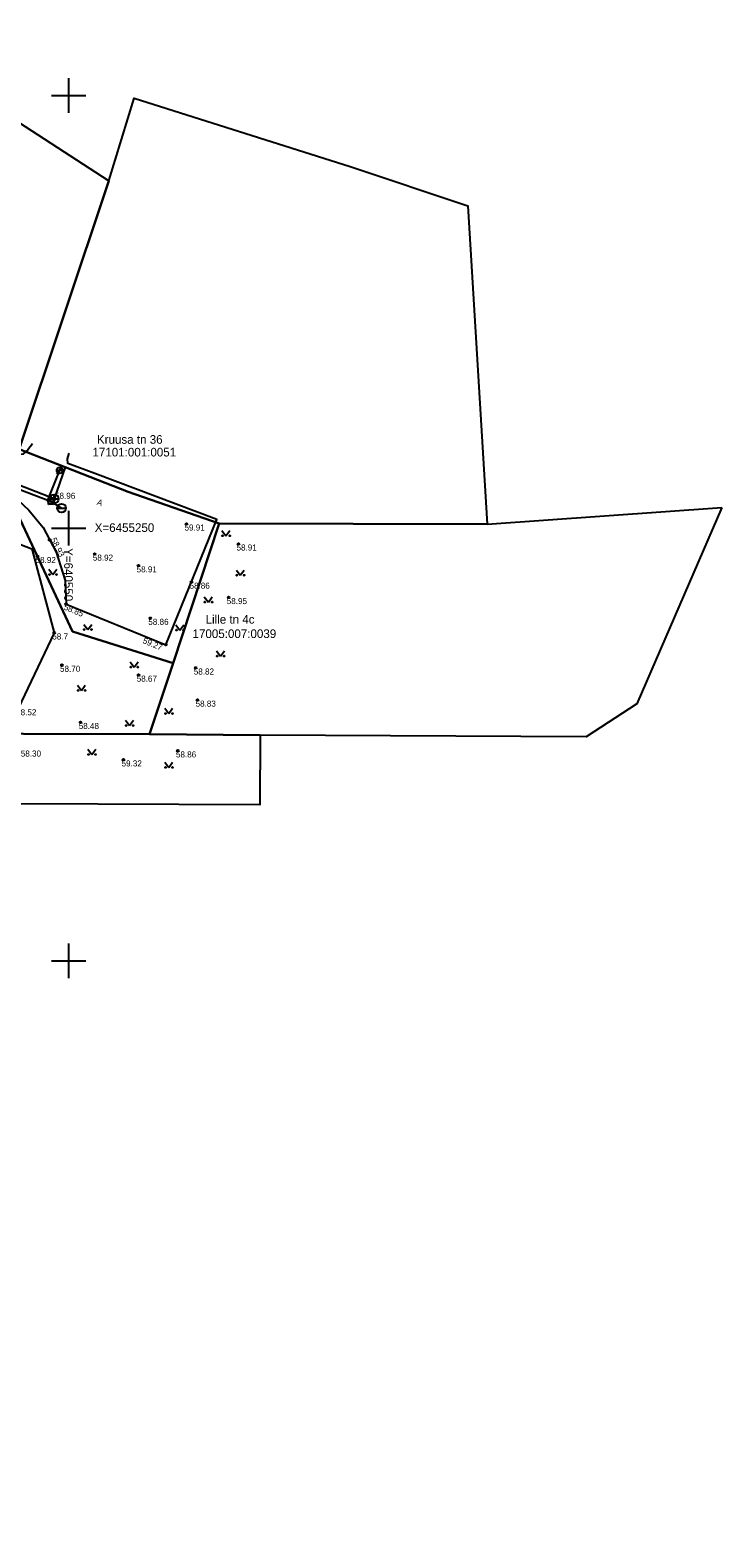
# Model space of a CAD drawing. Extents: x 640386 to 640625, y 6454965 to 6455416.
# Drawn here: x 640545.6 to 640625.5, y 6455133.3 to 6455307.6 of the extents above; entities that cross this region are included whole.
import ezdxf

# ---------------------------------------------------------------- set-up
doc = ezdxf.new("R2010")
doc.units = 0
for name, color, linetype in [('HALJASTUS', 7, 'Continuous'), ('KKAEV', 7, 'Continuous'), ('KORGUS-EH2000', 7, 'Continuous'), ('KTRASS', 7, 'Continuous'), ('PIIR', 7, 'Continuous'), ('TEE', 7, 'Continuous'), ('TTRASS', 7, 'Continuous'), ('VKAEV', 7, 'Continuous'), ('VORK', 7, 'Continuous'), ('VTRASS', 7, 'Continuous')]:
    doc.layers.add(name, color=color, linetype=linetype)

msp = doc.modelspace()

# ---------------------------------------------------------------- linework, layer by layer
at = {"layer": 'HALJASTUS'}
for p, q in [((640567.71, 6455249.73), (640568.17, 6455249.13)), ((640568.17, 6455249.13), (640568.62, 6455249.73)), ((640547.72, 6455245.25), (640548.18, 6455244.64)), ((640548.18, 6455244.64), (640548.63, 6455245.25)), ((640569.37, 6455245.16), (640569.83, 6455244.56)), ((640569.83, 6455244.56), (640570.28, 6455245.16)), ((640565.67, 6455242.07), (640566.14, 6455241.46)), ((640566.14, 6455241.46), (640566.58, 6455242.07)), ((640551.75, 6455238.88), (640552.21, 6455238.28)), ((640552.21, 6455238.28), (640552.66, 6455238.88)), ((640562.38, 6455238.84), (640562.84, 6455238.23)), ((640562.84, 6455238.23), (640563.29, 6455238.84)), ((640567.08, 6455235.84), (640567.55, 6455235.23)), ((640567.55, 6455235.23), (640567.99, 6455235.84)), ((640557.11, 6455234.56), (640557.58, 6455233.96)), ((640557.58, 6455233.96), (640558.02, 6455234.56)), ((640551.01, 6455231.87), (640551.48, 6455231.26)), ((640551.48, 6455231.26), (640551.92, 6455231.87)), ((640561.1, 6455229.19), (640561.57, 6455228.58)), ((640561.57, 6455228.58), (640562.01, 6455229.19)), ((640556.58, 6455227.8), (640557.04, 6455227.19)), ((640557.04, 6455227.19), (640557.49, 6455227.8)), ((640552.22, 6455224.45), (640552.68, 6455223.85)), ((640552.68, 6455223.85), (640553.13, 6455224.45)), ((640561.1, 6455222.96), (640561.57, 6455222.35)), ((640561.57, 6455222.35), (640562.01, 6455222.96))]:
    msp.add_line(p, q, dxfattribs=at)
for centre in [(640567.77, 6455249.13), (640568.6, 6455249.13), (640547.78, 6455244.64), (640548.61, 6455244.64), (640569.43, 6455244.56), (640570.26, 6455244.56), (640565.73, 6455241.46), (640566.56, 6455241.46), (640551.81, 6455238.28), (640552.64, 6455238.28), (640562.44, 6455238.23), (640563.27, 6455238.23), (640567.15, 6455235.23), (640567.97, 6455235.23), (640557.17, 6455233.96), (640558, 6455233.96), (640551.08, 6455231.26), (640551.91, 6455231.26), (640561.17, 6455228.58), (640562, 6455228.58), (640556.64, 6455227.19), (640557.47, 6455227.19), (640552.28, 6455223.85), (640553.11, 6455223.85), (640561.17, 6455222.35), (640562, 6455222.35)]:
    msp.add_circle(centre, 0.055, dxfattribs=at)
at = {"layer": 'KKAEV'}
for p, q in [((640547.84, 6455253.38), (640548.84, 6455253.38)), ((640548.34, 6455252.88), (640548.34, 6455253.88))]:
    msp.add_line(p, q, dxfattribs=at)
msp.add_circle((640548.34, 6455253.38), 0.5, dxfattribs=at)
at = {"layer": 'KORGUS-EH2000'}
for centre in [(640548.36, 6455253.37), (640563.61, 6455250.49), (640547.8, 6455248.65), (640553.01, 6455247.02), (640569.62, 6455248.18), (640546.4, 6455246.75), (640558.07, 6455245.67), (640564.18, 6455243.78), (640568.48, 6455242), (640549.7, 6455241.23), (640559.43, 6455239.6), (640548.33, 6455237.91), (640561.23, 6455236.54), (640549.22, 6455234.17), (640558.08, 6455233.03), (640564.67, 6455233.86), (640564.88, 6455230.15), (640551.38, 6455227.57), (640562.61, 6455224.27), (640556.33, 6455223.24)]:
    msp.add_circle(centre, 0.1, dxfattribs=at)
at = {"layer": 'KTRASS'}
for points in [[(640548.34, 6455253.38), (640527.32, 6455261.58)], [(640549.58, 6455257.06), (640548.34, 6455253.38)]]:
    msp.add_lwpolyline(points, dxfattribs=at)
at = {"layer": 'PIIR'}
for points in [[(640512.75, 6455271.26), (640494.46, 6455279.66), (640527.79, 6455307.56), (640554.64, 6455290.13), (640544.29, 6455259.12)], [(640554.64, 6455290.13), (640557.55, 6455299.71), (640582.52, 6455291.8), (640596.1, 6455287.27), (640598.35, 6455250.48), (640567.37, 6455250.56), (640556.86, 6455254.21), (640544.29, 6455259.12)], [(640467.52, 6455289.4), (640471.44, 6455294.49), (640494.46, 6455279.66), (640512.75, 6455271.26), (640544.29, 6455259.12), (640556.86, 6455254.21), (640567.37, 6455250.56), (640562.06, 6455234.42), (640550.43, 6455238.05), (640543.86, 6455252.15), (640538.68, 6455254.07), (640510.12, 6455265.44), (640491.4, 6455274.17)], [(640496.08, 6455235.18), (640510.12, 6455265.44), (640538.68, 6455254.07), (640543.86, 6455252.15), (640550.43, 6455238.05), (640562.06, 6455234.42), (640559.35, 6455226.18), (640515.66, 6455226.32)], [(640443.89, 6455258.73), (640496.08, 6455235.18), (640515.66, 6455226.32), (640559.35, 6455226.18), (640572.13, 6455226.1), (640572.08, 6455218.05), (640515.87, 6455218.27), (640516.58, 6455193.75), (640517.02, 6455178.4), (640518.18, 6455170.93), (640497.25, 6455133.32), (640487.2, 6455151.68), (640439.44, 6455240.07), (640439.44, 6455252.98)], [(640625.45, 6455252.41), (640615.62, 6455229.7), (640609.79, 6455225.9), (640572.13, 6455226.1), (640559.35, 6455226.18), (640562.06, 6455234.42), (640567.37, 6455250.56), (640598.35, 6455250.48)]]:
    msp.add_lwpolyline(points, close=True, dxfattribs=at)
at = {"layer": 'TEE'}
for points in [[(640545.81, 6455259.77), (640545.28, 6455259.04), (640544.69, 6455258.56), (640543.43, 6455258.53), (640536.06, 6455261.05), (640532.06, 6455262.47), (640530.99, 6455263.08), (640529.84, 6455264.12)], [(640539.17, 6455254.73), (640539.71, 6455254.92), (640542.42, 6455253.9), (640544.16, 6455253.23), (640545.4, 6455252.08), (640547.06, 6455250.07), (640548.55, 6455247.23), (640549.61, 6455243.97), (640549.7, 6455241.23), (640561.23, 6455236.54), (640567.13, 6455251.02), (640553.04, 6455256.31), (640549.89, 6455257.49), (640549.87, 6455258.03), (640550.04, 6455258.68)]]:
    msp.add_lwpolyline(points, dxfattribs=at)
at = {"layer": 'TTRASS'}
msp.add_lwpolyline([(640519.21, 6455246.27), (640517.45, 6455241.9), (640532.95, 6455235.69), (640538.79, 6455250.33), (640545.76, 6455247.62), (640548.33, 6455237.91), (640544.15, 6455229.15), (640515.99, 6455229.19), (640506.72, 6455233.35), (640502.05, 6455244.45), (640509.59, 6455261.63), (640515.09, 6455259.41), (640510.62, 6455247.73), (640509.36, 6455245.21), (640516.69, 6455242.27), (640518.57, 6455246.52)], dxfattribs=at)
at = {"layer": 'VKAEV'}
for p, q in [((640548.73, 6455256.44), (640548.59, 6455256.3)), ((640548.62, 6455256.69), (640549.33, 6455256.69)), ((640549.22, 6455256.44), (640549.36, 6455256.3)), ((640547.71, 6455252.87), (640547.57, 6455252.73)), ((640547.6, 6455253.12), (640548.3, 6455253.12)), ((640548.2, 6455252.87), (640548.34, 6455252.73)), ((640548.69, 6455252.33), (640549.69, 6455252.33))]:
    msp.add_line(p, q, dxfattribs=at)
for centre, radius in [((640548.97, 6455256.69), 0.35), ((640547.95, 6455253.12), 0.35), ((640549.19, 6455252.33), 0.5)]:
    msp.add_circle(centre, radius, dxfattribs=at)
at = {"layer": 'VORK'}
for p, q in [((640550, 6455302), (640550, 6455298)), ((640548, 6455300), (640552, 6455300)), ((640550, 6455252), (640550, 6455248)), ((640548, 6455250), (640552, 6455250)), ((640550, 6455202), (640550, 6455198)), ((640548, 6455200), (640552, 6455200))]:
    msp.add_line(p, q, dxfattribs=at)
at = {"layer": 'VTRASS'}
for points in [[(640526.65, 6455261.23), (640526.94, 6455261.09), (640547.6, 6455253.25)], [(640547.6, 6455253.25), (640548.97, 6455256.69), (640549.18, 6455257.21)], [(640547.6, 6455253.25), (640547.95, 6455253.12), (640549.19, 6455252.33)]]:
    msp.add_lwpolyline(points, dxfattribs=at)

# ---------------------------------------------------------------- texts
at = {"layer": 'KORGUS-EH2000'}
for s, p in [(' 58.96', (640548.16, 6455253.4)), (' 59.91', (640563.12, 6455249.73)), (' 58.91', (640569.13, 6455247.42)), (' 58.92', (640545.92, 6455245.98)), (' 58.92', (640552.53, 6455246.25)), (' 58.91', (640557.59, 6455244.9)), (' 58.86', (640563.7, 6455243.01)), (' 58.95', (640568, 6455241.23)), (' 58.86', (640558.94, 6455238.83)), (' 58.7', (640547.85, 6455237.14)), (' 58.70', (640548.74, 6455233.4)), (' 58.82', (640564.19, 6455233.09)), (' 58.67', (640557.6, 6455232.27)), (' 58.83', (640564.4, 6455229.38)), (' 58.52', (640543.67, 6455228.38)), (' 58.48', (640550.9, 6455226.8)), (' 58.30', (640544.21, 6455223.61)), (' 59.32', (640555.85, 6455222.47)), (' 58.86', (640562.13, 6455223.51))]:
    msp.add_text(s, height=0.7, dxfattribs=at).set_placement(p)
for s, rotation, p in [(' 58.93', 296.5502, (640547.78, 6455248.93)), (' 58.85', 337.9913, (640549.13, 6455240.72)), (' 59.27', 337.5823, (640558.25, 6455236.85))]:
    msp.add_text(s, height=0.7, rotation=rotation, dxfattribs=at).set_placement(p)
at = {"layer": 'PIIR'}
for s, p in [('17101:001:0051', (640552.75, 6455258.29)), ('Kruusa tn 36', (640553.27, 6455259.76)), ('17005:007:0039', (640564.31, 6455237.31)), ('Lille tn 4c', (640565.82, 6455238.97))]:
    msp.add_text(s, height=1, rotation=0, dxfattribs=at).set_placement(p)
at = {"layer": 'TEE'}
msp.add_text('A', height=0.7, rotation=341.7993, dxfattribs=at).set_placement((640553.2, 6455252.73))
at = {"layer": 'VORK'}
msp.add_text('X=6455250', height=1, dxfattribs=at).set_placement((640553.01, 6455249.57))
msp.add_text('Y=640550', height=1, rotation=270, dxfattribs=at).set_placement((640549.48, 6455247.7))

doc.saveas('drawing.dxf')
